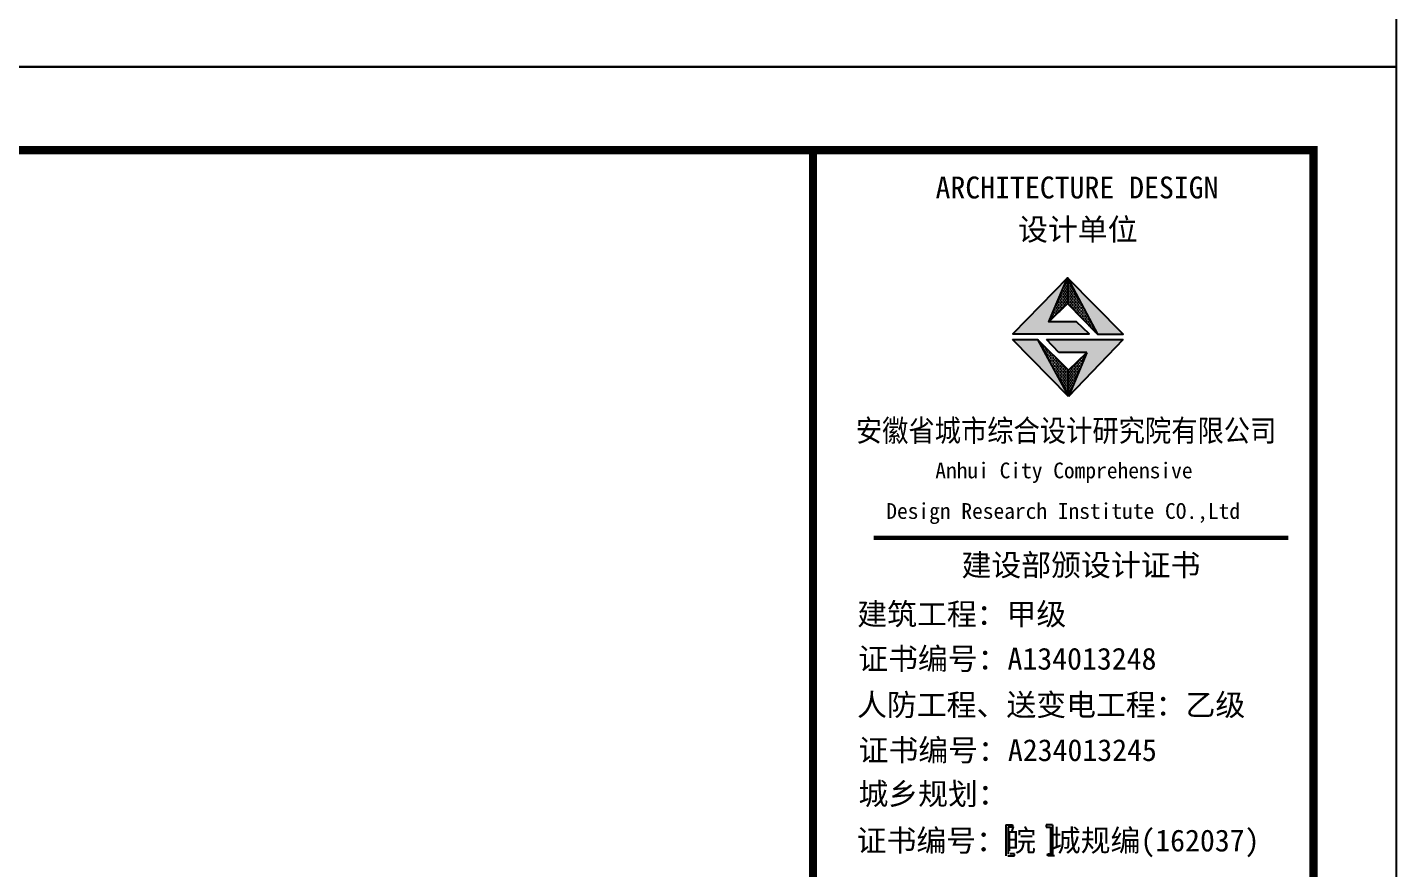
# Model space of a CAD drawing. Extents: x 69728788 to 150676229, y 20327566 to 43663798.
# Drawn here: x 75565538 to 75598425, y 20427107 to 20447316 of the extents above; entities that cross this region are included whole.
import ezdxf

# ---------------------------------------------------------------- set-up
doc = ezdxf.new("R2010")
doc.units = 0
doc.header["$LTSCALE"] = 1000
doc.header["$MEASUREMENT"] = 0
doc.layers.add('PUB_TITLE', color=4, linetype='CONTINUOUS')
doc.layers.add('图框', color=253, linetype='CONTINUOUS')
doc.styles.add('黑体', font='simhei.ttf', dxfattribs={"width": 0.6, "height": 4.3})

msp = doc.modelspace()

# ---------------------------------------------------------------- hatches: boundary and pattern name
at = {"layer": '图框'}
for color, points in [(1, [(75590068.1, 20440245.9), (75590523.4, 20441302), (75589210.6, 20439952.8), (75591038.5, 20439952.8), (75590735.2, 20440245.9)]), (1, [(75591240.6, 20439947.2), (75591859.5, 20439947.2), (75590523.4, 20441302)]), (1, [(75590011.9, 20439821.1), (75590310.3, 20439507.8), (75590986.4, 20439507.8), (75590541.2, 20438450.3), (75591860.4, 20439821.1)]), (1, [(75589802.6, 20439817), (75589195.7, 20439817), (75590541.2, 20438450.3)]), (4, [(75589098, 20428104.7), (75589200.6, 20428104.7), (75589200.6, 20428155.9), (75589153.3, 20428155.9), (75589042.8, 20428155.9), (75589042.8, 20427411.2), (75589153.3, 20427411.2), (75589200.6, 20427411.2), (75589200.6, 20427462.4), (75589098, 20427462.4)]), (4, [(75590108.1, 20427462.4), (75590005.5, 20427462.4), (75590005.5, 20427411.2), (75590052.8, 20427411.2), (75590163.3, 20427411.2), (75590163.3, 20428155.9), (75590052.8, 20428155.9), (75590005.5, 20428155.9), (75590005.5, 20428104.7), (75590108.1, 20428104.7)])]:
    msp.add_hatch(color=color, dxfattribs=at).paths.add_polyline_path(points)
h = msp.add_hatch(dxfattribs=at)
h.set_pattern_fill('DOTS', color=256, scale=600, style=0)
h.set_pattern_definition([(360, (71031797.75, 22163401.68), (18.75, 37.5), [0, -37.5])])
h.paths.add_polyline_path([(75590541.2, 20438450.3), (75590541.2, 20439080.2), (75589802.6, 20439817)])
h.paths.add_polyline_path([(75590986.4, 20439507.8), (75590541.2, 20439080.2), (75590541.2, 20438450.3)])
h.paths.add_polyline_path([(75590523.4, 20441302), (75590523.4, 20440680.9), (75591240.6, 20439947.2)])
h.paths.add_polyline_path([(75590523.4, 20440680.9), (75590523.4, 20441302), (75590068.1, 20440245.9)])

# ---------------------------------------------------------------- linework, layer by layer
at = {"layer": 'PUB_TITLE'}
for points in [[(75430225.1, 20446366.1), (75598425.1, 20446366.1), (75598425.1, 20565166.1), (75430225.1, 20565166.1)], [(75430225.1, 20327566.1), (75598425.1, 20327566.1), (75598425.1, 20446366.1), (75430225.1, 20446366.1)]]:
    msp.add_lwpolyline(points, close=True, dxfattribs=at)
at = {"layer": 'PUB_TITLE', "const_width": 200}
msp.add_lwpolyline([(75435225.1, 20329566.1), (75596425.1, 20329566.1), (75596425.1, 20444366.1), (75435225.1, 20444366.1)], close=True, dxfattribs=at)
at = {"layer": '图框'}
for p, q in [((75590068.1, 20440245.9), (75590523.4, 20441302)), ((75590523.4, 20441302), (75591240.6, 20439947.2)), ((75590011.9, 20439821.1), (75591860.4, 20439821.1)), ((75590310.3, 20439507.8), (75590011.9, 20439821.1)), ((75591860.4, 20439821.1), (75590541.2, 20438450.3)), ((75590541.2, 20438450.3), (75589195.7, 20439817)), ((75589195.7, 20439817), (75589802.6, 20439817)), ((75590541.2, 20438450.3), (75589195.7, 20439817)), ((75589195.7, 20439817), (75589802.6, 20439817)), ((75589195.7, 20439817), (75589802.6, 20439817)), ((75590541.2, 20439080.2), (75589802.6, 20439817)), ((75590986.4, 20439507.8), (75590310.3, 20439507.8)), ((75590541.2, 20439080.2), (75590986.4, 20439507.8)), ((75590986.4, 20439507.8), (75590541.2, 20438450.3)), ((75590541.2, 20438450.3), (75590541.2, 20439080.2)), ((75590541.2, 20438450.3), (75590541.2, 20439080.2)), ((75590541.2, 20438450.3), (75590541.2, 20439080.2))]:
    msp.add_line(p, q, dxfattribs=at)
at = {"layer": '图框', "color": 1}
for p, q in [((75590541.2, 20438450.3), (75589195.7, 20439817)), ((75589802.6, 20439817), (75590541.2, 20438450.3))]:
    msp.add_line(p, q, dxfattribs=at)
at = {"layer": '图框', "color": 4}
for p, q in [((75589042.8, 20428155.9), (75589153.3, 20428155.9)), ((75589042.8, 20428155.9), (75589042.8, 20427411.2)), ((75589200.6, 20428104.7), (75589098, 20428104.7)), ((75589098, 20428104.7), (75589098, 20427462.4)), ((75589153.3, 20428155.9), (75589200.6, 20428155.9)), ((75589200.6, 20428155.9), (75589200.6, 20428104.7)), ((75590052.8, 20428155.9), (75590005.5, 20428155.9)), ((75590005.5, 20428155.9), (75590005.5, 20428104.7)), ((75590005.5, 20428104.7), (75590108.1, 20428104.7)), ((75590163.3, 20428155.9), (75590052.8, 20428155.9)), ((75590108.1, 20428104.7), (75590108.1, 20427462.4)), ((75590163.3, 20428155.9), (75590163.3, 20427411.2)), ((75589088.7, 20427411.2), (75589199.2, 20427411.2)), ((75589246.6, 20427462.4), (75589144, 20427462.4)), ((75589199.2, 20427411.2), (75589246.6, 20427411.2)), ((75589246.6, 20427411.2), (75589246.6, 20427462.4)), ((75590051.4, 20427411.2), (75590051.4, 20427462.4)), ((75590051.4, 20427462.4), (75590154, 20427462.4)), ((75590098.8, 20427411.2), (75590051.4, 20427411.2)), ((75590209.2, 20427411.2), (75590098.8, 20427411.2))]:
    msp.add_line(p, q, dxfattribs=at)
for points, const_width in [([(75596425.1, 20329566.1), (75584406.6, 20329566.1), (75584406.6, 20444366.1), (75596425.1, 20444366.1)], 197.2), ([(75585864, 20435054.1), (75595824, 20435054.1)], 99.6)]:
    msp.add_lwpolyline(points, dxfattribs=dict(at, const_width=const_width))
at = {"layer": '图框'}
for points in [[(75590735.2, 20440245.9), (75590068.1, 20440245.9), (75590523.4, 20440680.9), (75591240.6, 20439947.2), (75591859.5, 20439947.2), (75590523.4, 20441302), (75589210.6, 20439952.8), (75591038.5, 20439952.8), (75590735.2, 20440245.9)], [(75590523.4, 20441302), (75590523.4, 20440680.9)]]:
    msp.add_lwpolyline(points, dxfattribs=at)

# ---------------------------------------------------------------- texts
at = {"layer": '图框', "color": 4, "style": '黑体'}
for s, height, p in [('ARCHITECTURE DESIGN', 525.888, (75587350.1, 20443206.7)), ('设计单位', 525.89, (75589332.7, 20442199.4)), ('Anhui City Comprehensive ', 378.48, (75587344.7, 20436483.1)), (' Design Research Institute CO.,Ltd', 378.48, (75585910, 20435509.1)), ('建设部颁设计证书', 525.89, (75587975, 20434136.8)), (' 建筑工程：甲级', 525.89, (75585112.5, 20432958.4)), ('证书编号：A134013248', 525.888, (75585492.9, 20431886.7)), ('人防工程、送变电工程：乙级', 525.888, (75585465.3, 20430779.3)), ('证书编号：A234013245', 525.888, (75585502.5, 20429691)), ('城乡规划：', 525.89, (75585498.6, 20428640.4)), ('证书编号：皖 城规编(162037)', 525.888, (75585456.5, 20427520.1))]:
    msp.add_text(s, height=height, dxfattribs=at).set_placement(p)
at = {"layer": '图框', "color": 4, "style": '黑体', "width": 0.88}
msp.add_text('安徽省城市综合设计研究院有限公司', height=525.888, dxfattribs=at).set_placement((75585436.4, 20437367))

doc.saveas('drawing.dxf')
